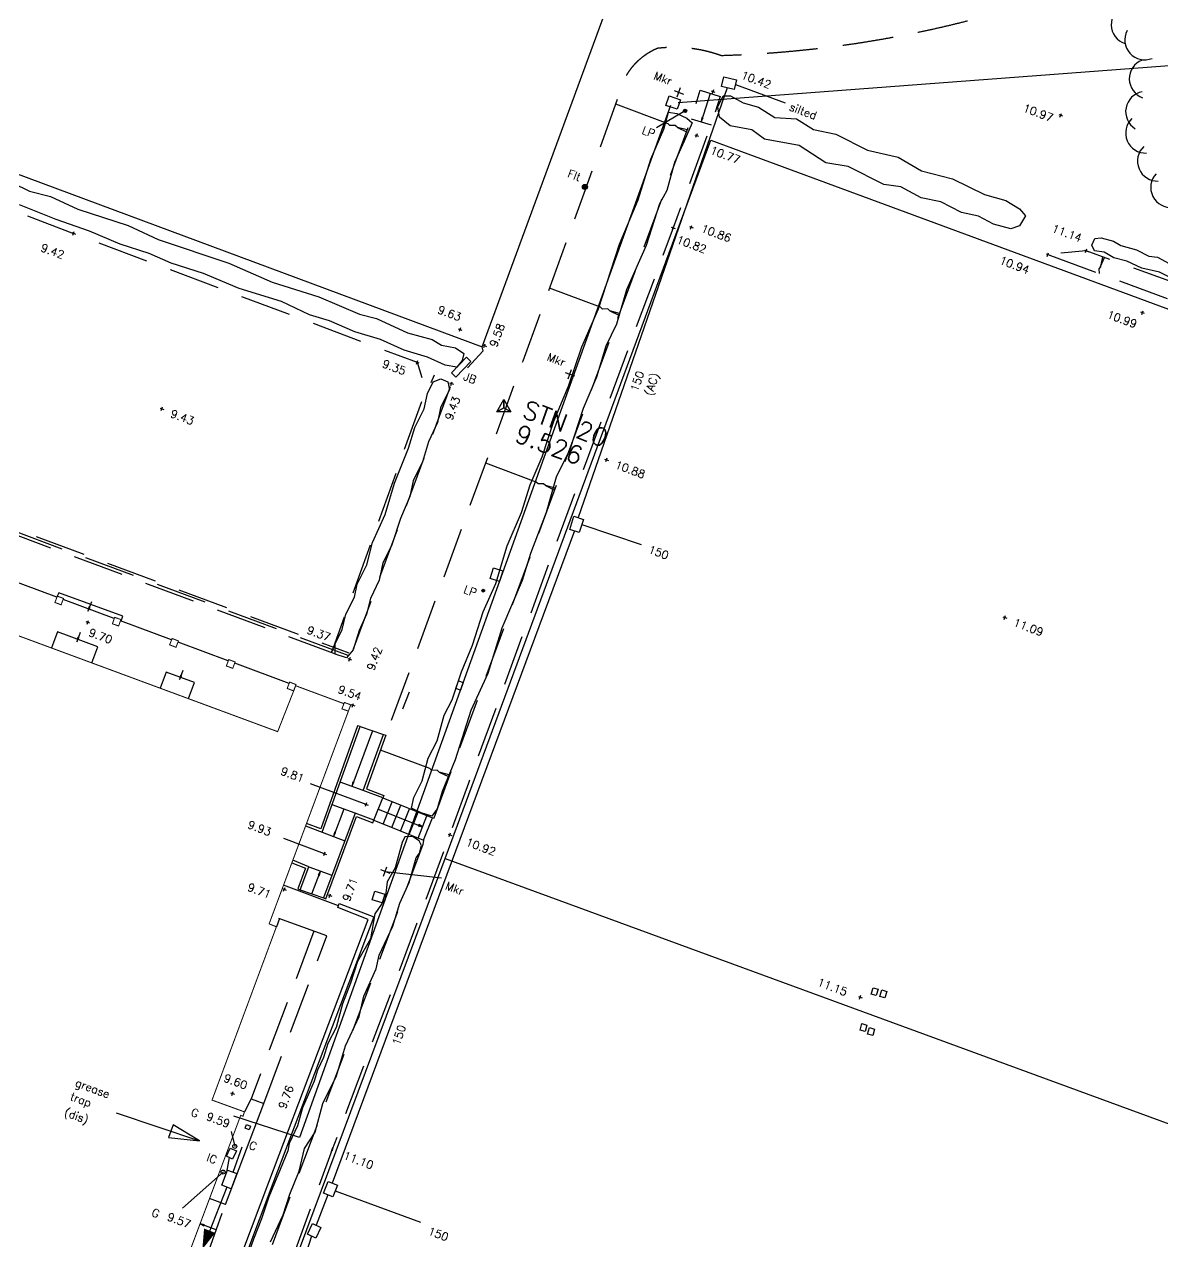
# Model space of a CAD drawing. Header units: millimetres. Extents: x 521005098 to 522149999836, y 174611071 to 175300000107.
# Drawn here: x 521362418 to 521419283, y 174853089 to 174913907 of the extents above; entities that cross this region are included whole.
import ezdxf

# ---------------------------------------------------------------- set-up
doc = ezdxf.new("R2010")
doc.units = ezdxf.units.MM
doc.header["$LTSCALE"] = 200
doc.linetypes.add('survey-A$0$DASHED', pattern=[19.05, 12.7, -6.35])
for name, color, linetype in [('0-35TEXT', 3, 'Continuous'), ('GT-service trench', 7, 'Continuous'), ('survey-A$0$BOUNDARY', 8, 'Continuous'), ('survey-A$0$BT', 8, 'Continuous'), ('survey-A$0$BUILDING', 8, 'Continuous'), ('survey-A$0$CONTROL', 8, 'Continuous'), ('survey-A$0$DETAIL', 8, 'Continuous'), ('survey-A$0$FOUL', 8, 'Continuous'), ('survey-A$0$LEVEL', 8, 'Continuous'), ('survey-A$0$ROAD', 8, 'Continuous'), ('survey-A$0$SERVICE', 8, 'Continuous'), ('survey-A$0$STAIRS', 8, 'Continuous'), ('survey-A$0$STORM', 8, 'Continuous'), ('survey-A$0$TEXT_SERVICE', 8, 'Continuous'), ('survey-A$0$VEGETATION', 8, 'Continuous')]:
    doc.layers.add(name, color=color, linetype=linetype)
doc.styles.add('survey-A$0$ROMANS', font='Romans.shx')

# ---------------------------------------------------------------- blocks, each defined once
blk = doc.blocks.new('survey-A')
at = {"layer": 'survey-A$0$SERVICE', "linetype": 'Continuous'}
h = blk.add_hatch(color=256, dxfattribs=at)
edge = h.paths.add_edge_path()
edge.add_arc((521395428, 174909582), 80, -20.42304, 339.57696)
h = blk.add_hatch(color=256, dxfattribs=at)
edge = h.paths.add_edge_path()
edge.add_arc((521390423, 174905785), 125, -20.42304, 339.57696)
h = blk.add_hatch(color=256, dxfattribs=at)
edge = h.paths.add_edge_path()
edge.add_arc((521385346, 174885613), 70, -20.42304, 339.57696)
at = {"layer": 'survey-A$0$BOUNDARY', "linetype": 'Continuous'}
for p, q in [((521383442, 174872233), (521396710, 174908116)), ((521370261, 174836911), (521383442, 174872233)), ((521383442, 174872233), (521426162, 174856572))]:
    blk.add_line(p, q, dxfattribs=at)
at = {"layer": 'survey-A$0$BOUNDARY', "linetype": 'Continuous', "flags": 128}
blk.add_lwpolyline([(521380525, 174977595), (521368060, 174943366), (521355467, 174908880), (521385297, 174897794), (521397894, 174932091), (521404020, 174948857), (521423062, 175000899), (521393007, 175011893)], close=True, dxfattribs=at)
blk.add_lwpolyline([(521396710, 174908116), (521439370, 174892370), (521426162, 174856572)], dxfattribs=at)
at = {"layer": 'survey-A$0$BT', "linetype": 'Continuous', "flags": 128}
for points in [[(521438184, 174913228), (521395075, 174909980)], [(521394691, 174909846), (521376157, 174858293), (521372885, 174859365)]]:
    blk.add_lwpolyline(points, dxfattribs=at)
at = {"layer": 'survey-A$0$BUILDING', "linetype": 'Continuous', "flags": 128}
for points in [[(521364047, 174885292), (521361501, 174886237)], [(521369776, 174883164), (521367222, 174884113)], [(521372607, 174882112), (521370095, 174883046)], [(521375648, 174880983), (521372926, 174881994)]]:
    blk.add_lwpolyline(points, dxfattribs=at)
at = {"layer": 'survey-A$0$BUILDING', "linetype": 'Continuous', "const_width": 50, "flags": 128}
for points in [[(521364066, 174885341), (521364375, 174885225), (521364255, 174884907), (521363946, 174885023)], [(521366931, 174884279), (521367242, 174884170), (521367129, 174883849), (521366818, 174883959)], [(521369800, 174883224), (521370116, 174883101), (521369993, 174882784), (521369676, 174882907)], [(521372629, 174882170), (521372947, 174882051), (521372828, 174881732), (521372510, 174881852)], [(521375672, 174881046), (521375989, 174880922), (521375866, 174880605), (521375549, 174880729)], [(521378402, 174880028), (521378721, 174879912), (521378606, 174879593), (521378286, 174879708)]]:
    blk.add_lwpolyline(points, close=True, dxfattribs=at)
for points in [[(521350906, 174861532), (521352987, 174864020), (521360405, 174883996), (521375073, 174878569), (521375974, 174880862)], [(521378379, 174879969), (521375967, 174880865)], [(521378725, 174879913), (521374647, 174868968), (521375010, 174868819), (521371795, 174860161), (521373415, 174859572), (521373339, 174859354), (521373226, 174859395), (521368790, 174847560), (521368891, 174847522), (521368811, 174847307), (521366439, 174848187), (521366787, 174849125)]]:
    blk.add_lwpolyline(points, dxfattribs=at)
at = {"layer": 'survey-A$0$CONTROL', "linetype": 'Continuous', "flags": 128}
blk.add_lwpolyline([(521386372, 174894756), (521386372, 174895156), (521386719, 174894556), (521386372, 174894756), (521386026, 174894556), (521386372, 174895156), (521386372, 174894756), (521386719, 174894556), (521386026, 174894556), (521386372, 174894756)], dxfattribs=at)
at = {"layer": 'survey-A$0$DETAIL', "linetype": 'survey-A$0$DASHED'}
for p, q in [((521395733, 174909194), (521396725, 174908881)), ((521377526, 174868374), (521374793, 174869359)), ((521375164, 174869226), (521375010, 174868819)), ((521376885, 174868605), (521373744, 174860232)), ((521373744, 174860232), (521373415, 174859572)), ((521373744, 174860232), (521374379, 174859984))]:
    blk.add_line(p, q, dxfattribs=at)
at = {"layer": 'survey-A$0$DETAIL', "linetype": 'Continuous'}
for p, q in [((521382887, 174896382), (521382731, 174895991)), ((521381637, 174880540), (521381312, 174879685)), ((521380325, 174875255), (521382812, 174874259)), ((521379879, 174874142), (521382365, 174873142)), ((521378107, 174869875), (521375367, 174870900)), ((521372464, 174854951), (521371672, 174855249))]:
    blk.add_line(p, q, dxfattribs=at)
at = {"layer": 'survey-A$0$DETAIL', "linetype": 'survey-A$0$DASHED', "flags": 128}
for points in [[(521391516, 175012818), (521390925, 175012136), (521383333, 174991817), (521375750, 174971241), (521368399, 174950419), (521360532, 174929376), (521352943, 174908322), (521353493, 174907821), (521364876, 174903466), (521382036, 174897023), (521382464, 174895640), (521377770, 174882527)], [(521382806, 174874244), (521382887, 174874270), (521395733, 174909194), (521396181, 174910613), (521397172, 174910300), (521396725, 174908881), (521394831, 174903742), (521390601, 174892373), (521384601, 174875998), (521383677, 174873416), (521377799, 174857692), (521370075, 174836713)], [(521413552, 174902405), (521439949, 174892693), (521427825, 174859865)], [(521382365, 174873142), (521382324, 174872935), (521369863, 174839827), (521368887, 174840194)], [(521374379, 174859984), (521377526, 174868374)], [(521371451, 174852121), (521372464, 174854951)]]:
    blk.add_lwpolyline(points, dxfattribs=at)
for points in [[(521380766, 174879144), (521387334, 174897094), (521390386, 174905477), (521392410, 174911187, -0.178501), (521394051, 174912723, -0.118015), (521397225, 174912355, 0.092724), (521417508, 174916768, -0.18539), (521428659, 174919520), (521442420, 174918512, 0.368926), (521453377, 174916339), (521463405, 174916335)], [(521416559, 174822110), (521416301, 174822501), (521422247, 174841796), (521426003, 174851766, 0.919436), (521429246, 174860328), (521433130, 174871660), (521441698, 174893102), (521415461, 174902594), (521413552, 174902405)]]:
    blk.add_lwpolyline(points, format="xyb", dxfattribs=at)
at = {"layer": 'survey-A$0$DETAIL', "flags": 128}
for points in [[(521395042, 174908762), (521395034, 174908765), (521394936, 174908855), (521394671, 174908847), (521394573, 174908937), (521391959, 174909917)], [(521416175, 174901803), (521416172, 174901795), (521416088, 174901693), (521416106, 174901465)], [(521391670, 174899596), (521391663, 174899599), (521391565, 174899689), (521391300, 174899681), (521391202, 174899771), (521388656, 174900726)], [(521388459, 174890865), (521388451, 174890867), (521388353, 174890957), (521388088, 174890950), (521387990, 174891040), (521385465, 174891987)], [(521383148, 174876544), (521383140, 174876547), (521383043, 174876637), (521382777, 174876630), (521382680, 174876720), (521380210, 174877646)], [(521372009, 174853680), (521371197, 174853982)], [(521371226, 174853967), (521371222, 174853977)], [(521371241, 174853959), (521371234, 174853974)], [(521371255, 174853951), (521371246, 174853971)], [(521371270, 174853943), (521371258, 174853968)], [(521371285, 174853935), (521371271, 174853966)], [(521371299, 174853928), (521371283, 174853963)], [(521371314, 174853920), (521371295, 174853960)], [(521371328, 174853912), (521371307, 174853957)], [(521371343, 174853904), (521371320, 174853955)], [(521371357, 174853896), (521371332, 174853952)], [(521371372, 174853888), (521371344, 174853949)], [(521371386, 174853881), (521371356, 174853946)], [(521371396, 174853885), (521371369, 174853944)], [(521371401, 174853898), (521371381, 174853941)], [(521371405, 174853911), (521371393, 174853938)], [(521371410, 174853925), (521371405, 174853935)]]:
    blk.add_lwpolyline(points, dxfattribs=at)
for points in [[(521395042, 174908762), (521395492, 174908539), (521395527, 174908633)], [(521416175, 174901803), (521416373, 174902265), (521416277, 174902295)], [(521391670, 174899596), (521392121, 174899374), (521392156, 174899467)], [(521388459, 174890865), (521388909, 174890642), (521388944, 174890736)], [(521383148, 174876544), (521383599, 174876322), (521383634, 174876416)], [(521371197, 174853982), (521371393, 174853877), (521371414, 174853934)]]:
    blk.add_lwpolyline(points, close=True, dxfattribs=at)
at = {"layer": 'survey-A$0$DETAIL', "linetype": 'Continuous', "flags": 128}
for points in [[(521376471, 174873863), (521377301, 174873539), (521379191, 174878822), (521379069, 174878866), (521377225, 174873712), (521376516, 174873985)], [(521375784, 174872020), (521376471, 174871746), (521376083, 174870708), (521376205, 174870663), (521376638, 174871819), (521375830, 174872142)], [(521368637, 174839209), (521368637, 174839209), (521367911, 174837283), (521367600, 174837400), (521374629, 174856067), (521379586, 174869191), (521378071, 174869783), (521378151, 174869988), (521379869, 174869317), (521374835, 174855989), (521368531, 174839249), (521368637, 174839209)], [(521372464, 174854951), (521374379, 174859984)]]:
    blk.add_lwpolyline(points, dxfattribs=at)
for points in [[(521380325, 174875255), (521379351, 174875630), (521380352, 174878431), (521380475, 174878388), (521379516, 174875705), (521380372, 174875376)], [(521377357, 174870268), (521377479, 174870222), (521379015, 174874327), (521379833, 174874021), (521379879, 174874142), (521378940, 174874495)]]:
    blk.add_lwpolyline(points, close=True, dxfattribs=at)
at = {"layer": 'survey-A$0$FOUL', "linetype": 'Continuous', "flags": 128}
for points in [[(521366999, 174859521), (521371175, 174858122), (521369857, 174858926), (521369618, 174858285), (521371175, 174858122)], [(521372655, 174857288), (521372519, 174856555)], [(521372858, 174856557), (521373297, 174857823)], [(521372532, 174855814), (521369230, 174847412)]]:
    blk.add_lwpolyline(points, dxfattribs=at)
at = {"layer": 'survey-A$0$FOUL', "flags": 128}
blk.add_lwpolyline([(521371310, 174852705, 0, 600, 0), (521371676, 174853636, 600, 600, 0)], format="xyseb", dxfattribs=at)
at = {"layer": 'survey-A$0$LEVEL', "flags": 128}
for points in [[(521396731, 174910593), (521396918, 174910523)], [(521396789, 174910464), (521396859, 174910652)], [(521414095, 174909400), (521414282, 174909330)], [(521414154, 174909271), (521414223, 174909458)], [(521395910, 174908395), (521396097, 174908326)], [(521395969, 174908267), (521396039, 174908454)], [(521364783, 174903501), (521364970, 174903432)], [(521364841, 174903373), (521364911, 174903560)], [(521394737, 174903777), (521394925, 174903707)], [(521394796, 174903649), (521394866, 174903836)], [(521395639, 174903805), (521395827, 174903736)], [(521395698, 174903677), (521395768, 174903864)], [(521413458, 174902440), (521413646, 174902370)], [(521413517, 174902311), (521413587, 174902499)], [(521415367, 174902629), (521415555, 174902559)], [(521415426, 174902501), (521415496, 174902688)], [(521418179, 174899539), (521418366, 174899470)], [(521418238, 174899411), (521418308, 174899598)], [(521384094, 174898702), (521384281, 174898632)], [(521384153, 174898573), (521384223, 174898761)], [(521385316, 174897889), (521385504, 174897820)], [(521385375, 174897761), (521385445, 174897948)], [(521381943, 174897058), (521382130, 174896988)], [(521382002, 174896929), (521382071, 174897117)], [(521383665, 174895991), (521383852, 174895922)], [(521383723, 174895863), (521383793, 174896050)], [(521369197, 174894739), (521369384, 174894669)], [(521369255, 174894610), (521369325, 174894798)], [(521391408, 174892188), (521391596, 174892118)], [(521391467, 174892059), (521391537, 174892247)], [(521365493, 174884069), (521365680, 174884000)], [(521365551, 174883941), (521365621, 174884128)], [(521411306, 174884306), (521411493, 174884236)], [(521411364, 174884177), (521411434, 174884365)], [(521377727, 174882704), (521377915, 174882635)], [(521377786, 174882576), (521377856, 174882763)], [(521378577, 174882227), (521378764, 174882157)], [(521378635, 174882099), (521378705, 174882286)], [(521378735, 174879921), (521378923, 174879851)], [(521378794, 174879792), (521378864, 174879980)], [(521379398, 174874966), (521379586, 174874897)], [(521379457, 174874838), (521379527, 174875025)], [(521383583, 174873451), (521383771, 174873382)], [(521383642, 174873323), (521383712, 174873510)], [(521377322, 174872504), (521377510, 174872434)], [(521377381, 174872376), (521377451, 174872563)], [(521375312, 174870725), (521375499, 174870656)], [(521375371, 174870597), (521375441, 174870784)], [(521377590, 174870415), (521377778, 174870345)], [(521377649, 174870286), (521377719, 174870473)], [(521404081, 174865337), (521404268, 174865268)], [(521404139, 174865209), (521404209, 174865396)], [(521372721, 174860525), (521372909, 174860455)], [(521372780, 174860397), (521372850, 174860584)], [(521377761, 174857706), (521377836, 174857678)], [(521377764, 174857598), (521377834, 174857786)]]:
    blk.add_lwpolyline(points, dxfattribs=at)
at = {"layer": 'survey-A$0$LEVEL', "linetype": 'Continuous', "flags": 128}
for points in [[(521379492, 174874932), (521376716, 174875965)], [(521377416, 174872469), (521375373, 174873230)], [(521372945, 174857847), (521372770, 174858585)], [(521372359, 174856573), (521370322, 174854759)]]:
    blk.add_lwpolyline(points, dxfattribs=at)
at = {"layer": 'survey-A$0$ROAD', "linetype": 'survey-A$0$DASHED', "flags": 128}
blk.add_lwpolyline([(521206171, 174882360), (521218169, 174875890), (521219648, 174873271), (521229162, 174868501), (521243043, 174861787), (521267119, 174850218), (521287526, 174840357), (521292266, 174839165), (521293853, 174839389), (521306773, 174842488), (521314397, 174845886), (521324938, 174849927), (521332591, 174854107), (521335509, 174855968), (521339133, 174859488), (521346174, 174867775), (521347707, 174869907), (521349047, 174872605), (521351537, 174879385), (521353935, 174885897), (521355774, 174890722), (521359616, 174889286), (521378670, 174882192), (521383720, 174895854), (521385347, 174897599), (521385297, 174897794)], dxfattribs=at)
at = {"layer": 'survey-A$0$SERVICE'}
for p, q in [((521394877, 174910599), (521395346, 174910425)), ((521395024, 174910278), (521395199, 174910746)), ((521389434, 174896516), (521389902, 174896342)), ((521389581, 174896195), (521389755, 174896663)), ((521380210, 174871676), (521380679, 174871501)), ((521380357, 174871354), (521380532, 174871823))]:
    blk.add_line(p, q, dxfattribs=at)
at = {"layer": 'survey-A$0$SERVICE', "linetype": 'Continuous', "flags": 128}
for points in [[(521397358, 174911281), (521398000, 174911131), (521397886, 174910644), (521397244, 174910795)], [(521394625, 174910333), (521395193, 174910138), (521395031, 174909665), (521394463, 174909860)], [(521383759, 174896489), (521384513, 174897276), (521384730, 174897068), (521383976, 174896281)], [(521389875, 174889330), (521390351, 174889176), (521390137, 174888519), (521389662, 174888674)], [(521385693, 174886214), (521385858, 174886749), (521386316, 174886608), (521386152, 174886073)], [(521384108, 174881107), (521384336, 174881031), (521384207, 174880642), (521383980, 174880717)], [(521380286, 174870009), (521379789, 174870159), (521379921, 174870600), (521380419, 174870450)], [(521404723, 174865451), (521404817, 174865778), (521405067, 174865707), (521404973, 174865380)], [(521405155, 174865338), (521405249, 174865665), (521405499, 174865593), (521405405, 174865266)], [(521404166, 174863656), (521404260, 174863983), (521404510, 174863911), (521404416, 174863584)], [(521404547, 174863456), (521404641, 174863782), (521404891, 174863711), (521404797, 174863384)], [(521373654, 174858681), (521373448, 174858759), (521373515, 174858936), (521373721, 174858859)], [(521372512, 174857354), (521372702, 174857762), (521373010, 174857619), (521372820, 174857211)], [(521372745, 174855734), (521372277, 174855910), (521372561, 174856668), (521373030, 174856492)], [(521377836, 174855328), (521377368, 174855503), (521377589, 174856093), (521378057, 174855917)], [(521376977, 174853268), (521376560, 174853462), (521376809, 174853997), (521377226, 174853802)]]:
    blk.add_lwpolyline(points, close=True, dxfattribs=at)
at = {"layer": 'survey-A$0$SERVICE', "linetype": 'survey-A$0$DASHED', "flags": 128}
blk.add_lwpolyline([(521378587, 174882377), (521355663, 174890912), (521351414, 174879436), (521351273, 174879488), (521355567, 174891086), (521378632, 174882499)], dxfattribs=at)
at = {"layer": 'survey-A$0$SERVICE', "linetype": 'Continuous'}
for centre, radius in [((521395428, 174909582), 80), ((521390423, 174905785), 125), ((521385346, 174885613), 70), ((521372932, 174857850), 100), ((521372349, 174856568), 100)]:
    blk.add_circle(centre, radius, dxfattribs=at)
at = {"layer": 'survey-A$0$STAIRS', "linetype": 'survey-A$0$DASHED'}
for p, q in [((521379191, 174878822), (521380352, 174878431)), ((521379351, 174875630), (521378197, 174876043)), ((521378940, 174874495), (521377790, 174874906)), ((521377301, 174873539), (521378424, 174873119)), ((521376638, 174871819), (521377778, 174871392)), ((521376205, 174870663), (521377357, 174870268))]:
    blk.add_line(p, q, dxfattribs=at)
at = {"layer": 'survey-A$0$STAIRS', "linetype": 'Continuous'}
for p, q in [((521379878, 174874139), (521380325, 174875255)), ((521380337, 174873954), (521380785, 174875070)), ((521380775, 174873779), (521381222, 174874895)), ((521381212, 174873604), (521381659, 174874720)), ((521381649, 174873429), (521382096, 174874545)), ((521382086, 174873253), (521382533, 174874370)), ((521382365, 174873142), (521382812, 174874259))]:
    blk.add_line(p, q, dxfattribs=at)
at = {"layer": 'survey-A$0$STAIRS', "flags": 128}
for points in [[(521396677, 174910458), (521396229, 174909037)], [(521396243, 174909067), (521396233, 174909062)], [(521396250, 174909082), (521396235, 174909074)], [(521396257, 174909097), (521396237, 174909087)], [(521396264, 174909112), (521396239, 174909099)], [(521396271, 174909127), (521396241, 174909111)], [(521396278, 174909142), (521396244, 174909124)], [(521396285, 174909157), (521396246, 174909136)], [(521396292, 174909172), (521396248, 174909149)], [(521396299, 174909187), (521396250, 174909161)], [(521396306, 174909202), (521396252, 174909173)], [(521396313, 174909217), (521396254, 174909186)], [(521396321, 174909231), (521396256, 174909198)], [(521396316, 174909240), (521396258, 174909210)], [(521396302, 174909245), (521396261, 174909223)], [(521396289, 174909249), (521396263, 174909235)], [(521396275, 174909253), (521396265, 174909248)], [(521365767, 174885048), (521365593, 174884583)], [(521365608, 174884612), (521365598, 174884607)], [(521365616, 174884626), (521365601, 174884620)], [(521365624, 174884641), (521365604, 174884632)], [(521365632, 174884656), (521365607, 174884644)], [(521365640, 174884670), (521365609, 174884656)], [(521365648, 174884685), (521365612, 174884669)], [(521365655, 174884699), (521365615, 174884681)], [(521365663, 174884714), (521365618, 174884693)], [(521365671, 174884728), (521365620, 174884705)], [(521365679, 174884743), (521365623, 174884718)], [(521365687, 174884757), (521365626, 174884730)], [(521365695, 174884772), (521365629, 174884742)], [(521365691, 174884781), (521365632, 174884754)], [(521365677, 174884786), (521365634, 174884767)], [(521365664, 174884791), (521365637, 174884779)], [(521365651, 174884796), (521365640, 174884791)], [(521365211, 174883530), (521365036, 174883065)], [(521365052, 174883094), (521365042, 174883089)], [(521365060, 174883108), (521365045, 174883101)], [(521365068, 174883123), (521365047, 174883114)], [(521365076, 174883137), (521365050, 174883126)], [(521365083, 174883152), (521365053, 174883138)], [(521365091, 174883167), (521365056, 174883150)], [(521365099, 174883181), (521365059, 174883163)], [(521365107, 174883196), (521365061, 174883175)], [(521365115, 174883210), (521365064, 174883187)], [(521365123, 174883225), (521365067, 174883199)], [(521365131, 174883239), (521365070, 174883212)], [(521365138, 174883254), (521365072, 174883224)], [(521365134, 174883263), (521365075, 174883236)], [(521365121, 174883268), (521365078, 174883248)], [(521365108, 174883273), (521365081, 174883261)], [(521365095, 174883278), (521365084, 174883273)], [(521370341, 174881632), (521370167, 174881167)], [(521370182, 174881196), (521370172, 174881191)], [(521370190, 174881210), (521370175, 174881204)], [(521370198, 174881225), (521370178, 174881216)], [(521370206, 174881240), (521370180, 174881228)], [(521370214, 174881254), (521370183, 174881240)], [(521370221, 174881269), (521370186, 174881253)], [(521370229, 174881283), (521370189, 174881265)], [(521370237, 174881298), (521370192, 174881277)], [(521370245, 174881312), (521370194, 174881289)], [(521370253, 174881327), (521370197, 174881302)], [(521370261, 174881341), (521370200, 174881314)], [(521370269, 174881356), (521370203, 174881326)], [(521370264, 174881365), (521370205, 174881338)], [(521370251, 174881370), (521370208, 174881350)], [(521370238, 174881375), (521370211, 174881363)], [(521370225, 174881380), (521370214, 174881375)], [(521379808, 174878614), (521378774, 174875836)], [(521378789, 174875865), (521378779, 174875861)], [(521378797, 174875880), (521378782, 174875873)], [(521378805, 174875894), (521378785, 174875885)], [(521378813, 174875909), (521378787, 174875897)], [(521378821, 174875924), (521378790, 174875910)], [(521378828, 174875938), (521378793, 174875922)], [(521378836, 174875953), (521378796, 174875934)], [(521378844, 174875967), (521378798, 174875946)], [(521378852, 174875982), (521378801, 174875959)], [(521378860, 174875996), (521378804, 174875971)], [(521378867, 174876011), (521378807, 174875983)], [(521378875, 174876026), (521378809, 174875995)], [(521378871, 174876035), (521378812, 174876008)], [(521378858, 174876040), (521378815, 174876020)], [(521378845, 174876045), (521378818, 174876032)], [(521378831, 174876049), (521378820, 174876044)], [(521378372, 174874698), (521377863, 174873329)], [(521380101, 174874696), (521382310, 174873812)], [(521382098, 174873875), (521382103, 174873864)], [(521382103, 174873888), (521382115, 174873861)], [(521382108, 174873901), (521382127, 174873858)], [(521382114, 174873914), (521382139, 174873854)], [(521382123, 174873918), (521382151, 174873851)], [(521382137, 174873910), (521382164, 174873848)], [(521382152, 174873902), (521382176, 174873845)], [(521382166, 174873894), (521382188, 174873842)], [(521382180, 174873885), (521382200, 174873839)], [(521382195, 174873877), (521382212, 174873836)], [(521382209, 174873869), (521382224, 174873833)], [(521382223, 174873861), (521382237, 174873830)], [(521382238, 174873853), (521382249, 174873827)], [(521382252, 174873844), (521382261, 174873824)], [(521382267, 174873836), (521382273, 174873821)], [(521382281, 174873828), (521382285, 174873818)], [(521377878, 174873358), (521377868, 174873354)], [(521377886, 174873373), (521377871, 174873366)], [(521377894, 174873387), (521377874, 174873378)], [(521377902, 174873402), (521377876, 174873390)], [(521377910, 174873416), (521377879, 174873403)], [(521377917, 174873431), (521377882, 174873415)], [(521377925, 174873446), (521377885, 174873427)], [(521377933, 174873460), (521377887, 174873439)], [(521377941, 174873475), (521377890, 174873452)], [(521377949, 174873489), (521377893, 174873464)], [(521377956, 174873504), (521377896, 174873476)], [(521377964, 174873518), (521377898, 174873488)], [(521377960, 174873528), (521377901, 174873501)], [(521377947, 174873532), (521377904, 174873513)], [(521377934, 174873537), (521377907, 174873525)], [(521377920, 174873542), (521377909, 174873537)], [(521376783, 174870465), (521377208, 174871606)], [(521377106, 174871416), (521377172, 174871446)], [(521377111, 174871407), (521377169, 174871434)], [(521377114, 174871431), (521377175, 174871459)], [(521377122, 174871445), (521377178, 174871471)], [(521377124, 174871402), (521377167, 174871422)], [(521377130, 174871460), (521377180, 174871483)], [(521377137, 174871397), (521377164, 174871410)], [(521377138, 174871475), (521377183, 174871495)], [(521377145, 174871489), (521377186, 174871508)], [(521377150, 174871392), (521377161, 174871397)], [(521377153, 174871504), (521377189, 174871520)], [(521377161, 174871518), (521377191, 174871532)], [(521377169, 174871533), (521377194, 174871544)], [(521377177, 174871547), (521377197, 174871557)], [(521377185, 174871562), (521377200, 174871569)], [(521377192, 174871576), (521377202, 174871581)]]:
    blk.add_lwpolyline(points, dxfattribs=at)
for points in [[(521396229, 174909037), (521396324, 174909238), (521396266, 174909256)], [(521365593, 174884583), (521365698, 174884778), (521365642, 174884799)], [(521365036, 174883065), (521365142, 174883260), (521365085, 174883281)], [(521370167, 174881167), (521370272, 174881362), (521370216, 174881383)], [(521378774, 174875836), (521378879, 174876032), (521378822, 174876053)], [(521382310, 174873812), (521382117, 174873922), (521382094, 174873866)], [(521377863, 174873329), (521377968, 174873525), (521377911, 174873546)], [(521377208, 174871606), (521377103, 174871410), (521377159, 174871389)]]:
    blk.add_lwpolyline(points, close=True, dxfattribs=at)
at = {"layer": 'survey-A$0$STAIRS', "linetype": 'Continuous', "flags": 128}
for points in [[(521367249, 174884103), (521367339, 174884345), (521364134, 174885508), (521364066, 174885341)], [(521366912, 174884228), (521364357, 174885177)], [(521365788, 174882005), (521366086, 174882811), (521364070, 174883557), (521363772, 174882750)], [(521370618, 174880218), (521370916, 174881024), (521369500, 174881548), (521369202, 174880742)]]:
    blk.add_lwpolyline(points, dxfattribs=at)
at = {"layer": 'survey-A$0$STORM', "linetype": 'Continuous', "flags": 128}
for points in [[(521397946, 174910900), (521400423, 174909991)], [(521397526, 174910728), (521390090, 174889261)], [(521390269, 174888925), (521393232, 174887917)], [(521389899, 174888597), (521377799, 174856014)], [(521377577, 174855425), (521377001, 174853907)], [(521377947, 174855622), (521382209, 174854054)], [(521376768, 174853365), (521375972, 174850866)]]:
    blk.add_lwpolyline(points, dxfattribs=at)
at = {"layer": 'survey-A$0$TEXT_SERVICE', "linetype": 'Continuous'}
for p, q in [((521395428, 174909582), (521393996, 174908737)), ((521380445, 174871588), (521383253, 174871269))]:
    blk.add_line(p, q, dxfattribs=at)
at = {"layer": 'survey-A$0$VEGETATION', "linetype": 'Continuous', "flags": 128}
for points in [[(521361834, 174905996), (521362679, 174905574), (521363727, 174905299), (521365091, 174904676), (521367597, 174903850), (521369110, 174903155), (521372627, 174901978), (521374798, 174901028), (521377130, 174900293), (521379159, 174899429), (521380016, 174899218), (521381565, 174898492), (521382793, 174898167), (521383257, 174897879), (521383953, 174897743), (521384380, 174897468), (521384297, 174897110), (521384018, 174896784), (521383442, 174896882), (521382555, 174897279), (521381397, 174897636), (521380202, 174898155), (521378925, 174898548), (521377665, 174899100), (521376671, 174899387), (521375267, 174900059), (521373145, 174900717), (521371376, 174901458), (521369758, 174901978), (521368656, 174902463), (521367200, 174902931), (521365668, 174903575), (521364001, 174904163), (521362171, 174904894)], [(521411444, 174905106), (521412130, 174904697), (521412430, 174904335), (521412135, 174903836), (521411698, 174903683), (521410838, 174903916), (521410078, 174904330), (521409242, 174904511), (521408199, 174905040), (521407228, 174905239), (521406196, 174905797), (521405358, 174905913), (521403568, 174906798), (521402455, 174906995), (521401133, 174907857), (521399389, 174908169), (521398765, 174908641), (521397684, 174908837), (521397138, 174909268), (521397059, 174909787), (521397326, 174910329), (521397701, 174910342), (521398321, 174909991), (521399097, 174909767), (521399909, 174909259), (521400984, 174909195), (521401836, 174908650), (521402957, 174908417), (521404543, 174907620), (521406079, 174907276), (521407240, 174906594), (521408787, 174906192), (521410386, 174905401), (521411444, 174905106)], [(521383046, 174874719), (521382776, 174874339), (521382237, 174874511), (521381757, 174874747), (521381873, 174875271), (521382288, 174876114), (521382599, 174877237), (521383037, 174878107), (521383399, 174879386), (521383790, 174880165), (521384251, 174881558), (521384810, 174882885), (521385340, 174884554), (521385973, 174885964), (521386535, 174887847), (521387250, 174889519), (521387690, 174890904), (521388286, 174892298), (521388872, 174894079), (521389602, 174895832), (521390272, 174897797), (521391105, 174899702), (521392151, 174902924), (521393086, 174905145), (521393717, 174907171), (521394370, 174908677), (521394602, 174909520), (521395021, 174909450), (521395514, 174909226), (521395782, 174908994), (521395386, 174908065), (521394901, 174907002), (521394506, 174905611), (521394151, 174904948), (521393481, 174902859), (521392501, 174900640), (521392004, 174898933), (521391468, 174897825), (521391000, 174896277), (521390339, 174894708), (521389670, 174892665), (521388985, 174891279), (521388481, 174889513), (521387703, 174887465), (521387279, 174886119), (521386271, 174883741), (521385568, 174881480), (521384725, 174879630), (521383946, 174877166), (521383296, 174875587), (521383046, 174874719)], [(521420026, 174901070), (521419134, 174901520), (521418240, 174901729), (521417498, 174902083), (521416852, 174902236), (521416360, 174902517), (521415874, 174902600), (521415751, 174902868), (521415899, 174903211), (521416213, 174903249), (521416834, 174903069), (521417193, 174902853), (521417972, 174902640), (521418588, 174902323), (521419018, 174902282), (521419617, 174901961)], [(521378846, 174882662), (521378512, 174882249), (521377942, 174882442), (521377943, 174882951), (521378299, 174883678), (521378476, 174884433), (521378909, 174885291), (521379043, 174885930), (521379521, 174886911), (521379812, 174888020), (521380445, 174889417), (521380915, 174890985), (521381610, 174892727), (521381932, 174893768), (521382384, 174894701), (521382556, 174895467), (521382836, 174896042), (521383225, 174896200), (521383581, 174896039), (521383660, 174895669), (521383206, 174894753), (521383063, 174894014), (521382601, 174893054), (521382313, 174892049), (521381846, 174891100), (521381676, 174890314), (521381210, 174889214), (521380753, 174887858), (521380332, 174887005), (521380139, 174886133), (521379716, 174885225), (521379511, 174884445), (521379142, 174883630), (521378853, 174882652)], [(521374713, 174853074), (521375343, 174854435), (521375679, 174855463), (521376152, 174856610), (521376420, 174857741), (521376954, 174858557), (521377336, 174859997), (521378017, 174861374), (521378466, 174862868), (521379138, 174864341), (521379378, 174865359), (521379991, 174866713), (521380138, 174867397), (521380831, 174868846), (521381168, 174869998), (521381646, 174871035), (521381994, 174872259), (521382165, 174872504), (521382253, 174872880), (521382136, 174873119), (521381811, 174873332), (521381434, 174873310), (521381298, 174873036), (521381182, 174872616), (521380935, 174871772), (521380537, 174871074), (521380449, 174870218), (521379926, 174869475), (521379705, 174868219), (521379068, 174867087), (521378711, 174866005), (521378310, 174864970), (521377996, 174863796), (521377571, 174862985), (521377360, 174862294), (521377060, 174861652), (521376904, 174861110), (521376315, 174859776), (521376056, 174858873), (521375648, 174857985), (521375577, 174857627), (521375197, 174856692), (521374625, 174855320), (521374263, 174854224), (521373859, 174853221), (521373399, 174851903)]]:
    blk.add_lwpolyline(points, dxfattribs=at)
at = {"layer": 'survey-A$0$VEGETATION', "linetype": 'Continuous'}
for centre, start, end in [((521417714, 174913897), 111.96356, 251.23529), ((521418390, 174913136), 152.4798, 291.75153), ((521418618, 174911187), 111.26985, 250.54158), ((521418435, 174909548), 99.63523, 238.90696), ((521418435, 174908476), 133.1672, 272.43893), ((521419024, 174907076), 133.1672, 272.43893), ((521419688, 174905762), 137.15971, 276.43144)]:
    blk.add_arc(centre, 1000, start, end, dxfattribs=at)
at = {"layer": 'survey-A$0$CONTROL', "style": 'survey-A$0$ROMANS'}
for s, p in [('STN 20', (521387234, 174894297)), ('9.526', (521386848, 174893087))]:
    blk.add_text(s, height=900, rotation=339.57696, dxfattribs=at).set_placement(p)
at = {"layer": 'survey-A$0$FOUL', "linetype": 'Continuous', "style": 'survey-A$0$ROMANS'}
for s, p in [('grease', (521364923, 174860870)), ('trap', (521364667, 174860182)), ('(dis)', (521364375, 174859396))]:
    blk.add_text(s, height=400, rotation=339.57696, dxfattribs=at).set_placement(p)
at = {"layer": 'survey-A$0$LEVEL', "style": 'survey-A$0$ROMANS'}
for s, rotation, p in [('10.42', 339.57696, (521398187, 174911216)), ('10.97', 339.57696, (521412270, 174909570)), ('10.77', 339.57696, (521396641, 174907461)), ('10.86', 339.57696, (521396188, 174903552)), ('11.14', 339.57696, (521413710, 174903556)), ('9.42', 339.57696, (521363199, 174902591)), ('10.82', 339.57696, (521394958, 174902997)), ('10.94', 339.57696, (521411094, 174901963)), ('9.63', 339.57696, (521383029, 174899493)), ('10.99', 339.57696, (521416461, 174899259)), ('9.58', 69.57697, (521386016, 174897743)), ('9.35', 339.57696, (521380261, 174896794)), ('9.43', 69.57697, (521383788, 174894093)), ('9.43', 339.57696, (521369677, 174894300)), ('10.88', 339.57696, (521391888, 174891749)), ('11.09', 339.57696, (521411786, 174883867)), ('9.70', 339.57696, (521365593, 174883366)), ('9.37', 339.57696, (521376496, 174883492)), ('9.42', 69.57697, (521379886, 174881586)), ('9.54', 339.57696, (521378046, 174880528)), ('9.81', 339.57696, (521375182, 174876443)), ('9.93', 339.57696, (521373540, 174873766)), ('10.92', 339.57696, (521384435, 174872897)), ('9.71', 339.57696, (521373525, 174870643)), ('9.71', 69.57697, (521378671, 174870050)), ('11.15', 339.57696, (521401995, 174865894)), ('9.60', 339.57696, (521372341, 174861105)), ('9.76', 69.57697, (521375471, 174859682)), ('9.59', 339.57696, (521371475, 174859185)), ('11.10', 339.57696, (521378320, 174857235)), ('9.57', 339.57696, (521369516, 174854176))]:
    blk.add_text(s, height=400, rotation=rotation, dxfattribs=at).set_placement(p)
at = {"layer": 'survey-A$0$STORM', "linetype": 'Continuous', "style": 'survey-A$0$ROMANS'}
for s, rotation, p in [('silted', 339.57696, (521400596, 174909628)), ('150', 71.52071, (521393061, 174895526)), ('(AC)', 71.52071, (521393767, 174895322)), ('150', 339.57696, (521393551, 174887518)), ('150', 71.52071, (521381160, 174862861)), ('150', 339.57696, (521382549, 174853460))]:
    blk.add_text(s, height=400, rotation=rotation, dxfattribs=at).set_placement(p)
at = {"layer": 'survey-A$0$TEXT_SERVICE', "linetype": 'Continuous', "style": 'survey-A$0$ROMANS'}
for s, p in [('Mkr', (521393820, 174911182)), ('LP', (521393228, 174908458)), ('Flt', (521389517, 174906291)), ('Mkr', (521388491, 174897130)), ('JB', (521384311, 174896154)), ('LP', (521384319, 174885520)), ('Mkr', (521383416, 174870709)), ('G', (521370698, 174859397)), ('G', (521368739, 174854389))]:
    blk.add_text(s, height=400, rotation=339.57696, dxfattribs=at).set_placement(p)
at = {"layer": 'survey-A$0$TEXT_SERVICE', "style": 'survey-A$0$ROMANS'}
for p in [(521373474, 174857801), (521371483, 174857135)]:
    blk.add_text('IC', height=400, rotation=339.57696, dxfattribs=at).set_placement(p)

msp = doc.modelspace()

# ---------------------------------------------------------------- hatches: boundary and pattern name
at = {"layer": 'GT-service trench', "linetype": 'Continuous'}
h = msp.add_hatch(dxfattribs=at)
h.set_pattern_fill('ANSI32', color=256, scale=100, style=0)
h.set_pattern_definition([(115, (0, 0), (-863.2581672, -402.5438943), []), (115, (153.6, 421.9), (-863.2581672, -402.5438943), [])])
edge = h.paths.add_edge_path()
edge.add_line((521395072.46686, 175032513.43135), (521400537.69894, 175047511.36277))
edge.add_line((521400537.69894, 175047511.36277), (521386246.01606, 175055327.39521))
edge.add_line((521386246.01606, 175055327.39521), (521386533.91108, 175055853.81373))
edge.add_line((521386533.91108, 175055853.81373), (521401277.96761, 175047790.38095))
edge.add_line((521401277.96761, 175047790.38095), (521395636.20469, 175032308.00581))
edge.add_line((521395636.20469, 175032308.00581), (521370740.41337, 174986785.83617))
edge.add_line((521370740.41337, 174986785.83617), (521335950.4206, 174894557.03982))
edge.add_line((521335950.4206, 174894557.03982), (521335389.03278, 174894768.80316))
edge.add_line((521335389.03278, 174894768.80316), (521370193.8461, 174987036.88904))
edge.add_line((521370193.8461, 174987036.88904), (521395088.00714, 175032556.07768))

# ---------------------------------------------------------------- block references
at = {"layer": '0-35TEXT'}
msp.add_blockref('survey-A', (0, 0), dxfattribs=at)

doc.saveas('drawing.dxf')
